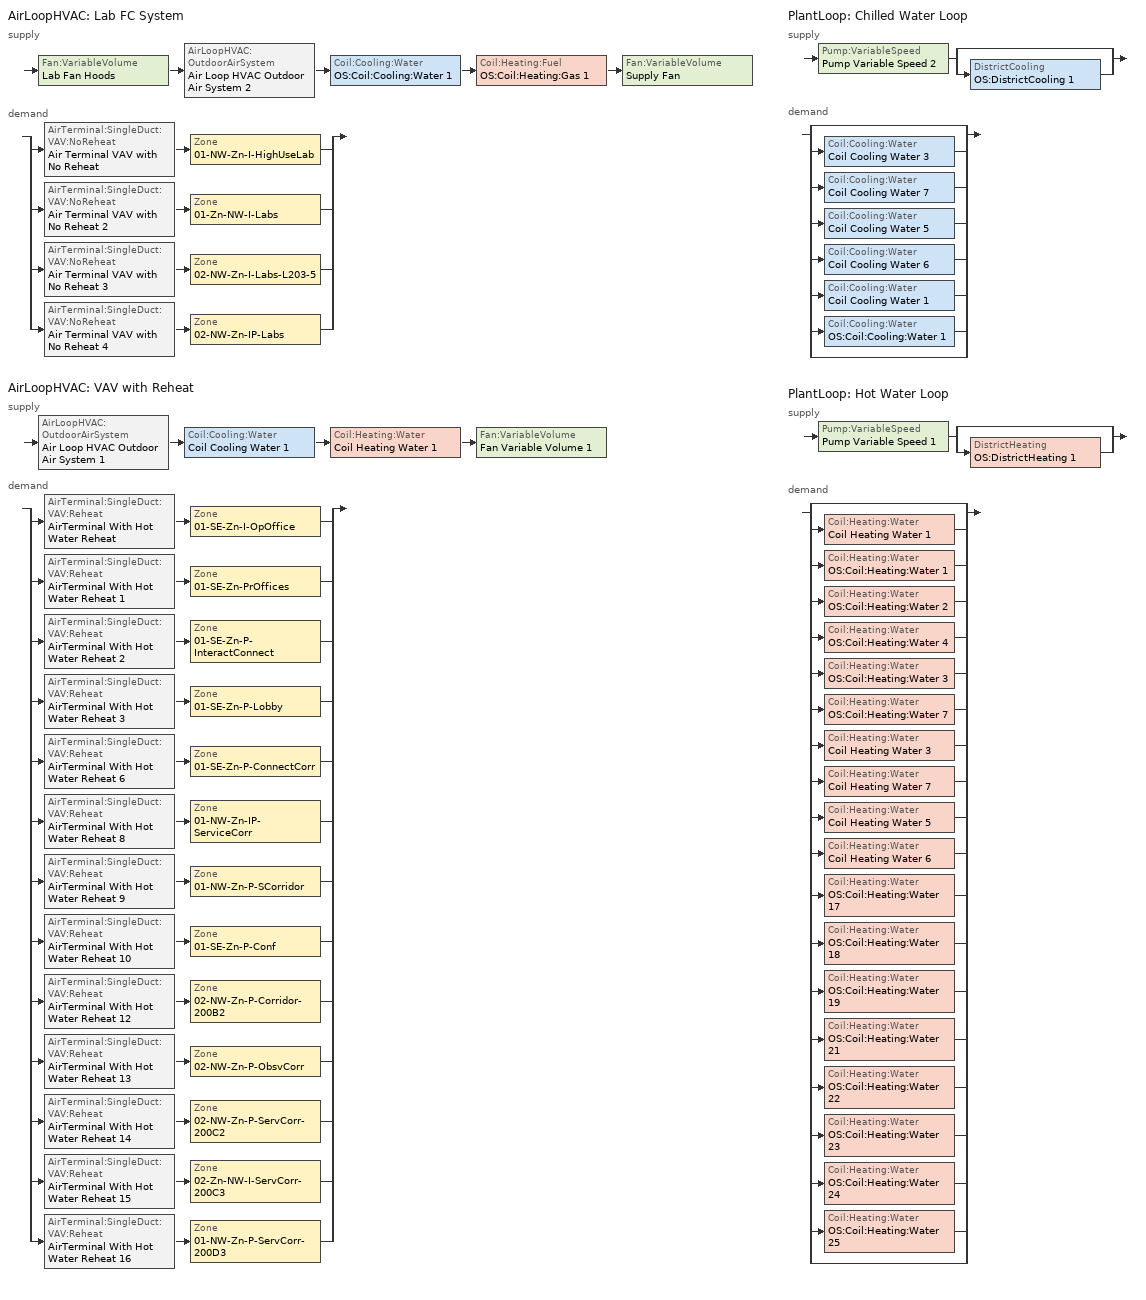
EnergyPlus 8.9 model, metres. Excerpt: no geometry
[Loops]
AirLoopHVAC 'Lab FC System'
 supply: Fan:VariableVolume 'Lab Fan Hoods' > AirLoopHVAC:OutdoorAirSystem 'Air Loop HVAC Outdoor Air System 2' > Coil:Cooling:Water 'OS:Coil:Cooling:Water 1' > Coil:Heating:Fuel 'OS:Coil:Heating:Gas 1' > Fan:VariableVolume 'Supply Fan'
 demand: split
  | AirTerminal:SingleDuct:VAV:NoReheat 'Air Terminal VAV with No Reheat' > Zone '01-NW-Zn-I-HighUseLab'
  | AirTerminal:SingleDuct:VAV:NoReheat 'Air Terminal VAV with No Reheat 2' > Zone '01-Zn-NW-I-Labs'
  | AirTerminal:SingleDuct:VAV:NoReheat 'Air Terminal VAV with No Reheat 3' > Zone '02-NW-Zn-I-Labs-L203-5'
  | AirTerminal:SingleDuct:VAV:NoReheat 'Air Terminal VAV with No Reheat 4' > Zone '02-NW-Zn-IP-Labs'
AirLoopHVAC 'VAV with Reheat'
 supply: AirLoopHVAC:OutdoorAirSystem 'Air Loop HVAC Outdoor Air System 1' > Coil:Cooling:Water 'Coil Cooling Water 1' > Coil:Heating:Water 'Coil Heating Water 1' > Fan:VariableVolume 'Fan Variable Volume 1'
 demand: split
  | AirTerminal:SingleDuct:VAV:Reheat 'AirTerminal With Hot Water Reheat' > Zone '01-SE-Zn-I-OpOffice'
  | AirTerminal:SingleDuct:VAV:Reheat 'AirTerminal With Hot Water Reheat 1' > Zone '01-SE-Zn-PrOffices'
  | AirTerminal:SingleDuct:VAV:Reheat 'AirTerminal With Hot Water Reheat 2' > Zone '01-SE-Zn-P-InteractConnect'
  | AirTerminal:SingleDuct:VAV:Reheat 'AirTerminal With Hot Water Reheat 3' > Zone '01-SE-Zn-P-Lobby'
  | AirTerminal:SingleDuct:VAV:Reheat 'AirTerminal With Hot Water Reheat 6' > Zone '01-SE-Zn-P-ConnectCorr'
  | AirTerminal:SingleDuct:VAV:Reheat 'AirTerminal With Hot Water Reheat 8' > Zone '01-NW-Zn-IP-ServiceCorr'
  | AirTerminal:SingleDuct:VAV:Reheat 'AirTerminal With Hot Water Reheat 9' > Zone '01-NW-Zn-P-SCorridor'
  | AirTerminal:SingleDuct:VAV:Reheat 'AirTerminal With Hot Water Reheat 10' > Zone '01-SE-Zn-P-Conf'
  | AirTerminal:SingleDuct:VAV:Reheat 'AirTerminal With Hot Water Reheat 12' > Zone '02-NW-Zn-P-Corridor-200B2'
  | AirTerminal:SingleDuct:VAV:Reheat 'AirTerminal With Hot Water Reheat 13' > Zone '02-NW-Zn-P-ObsvCorr'
  | AirTerminal:SingleDuct:VAV:Reheat 'AirTerminal With Hot Water Reheat 14' > Zone '02-NW-Zn-P-ServCorr-200C2'
  | AirTerminal:SingleDuct:VAV:Reheat 'AirTerminal With Hot Water Reheat 15' > Zone '02-Zn-NW-I-ServCorr-200C3'
  | AirTerminal:SingleDuct:VAV:Reheat 'AirTerminal With Hot Water Reheat 16' > Zone '01-NW-Zn-P-ServCorr-200D3'
PlantLoop 'Chilled Water Loop'
 supply: Pump:VariableSpeed 'Pump Variable Speed 2' > split
  | bypass
  | DistrictCooling 'OS:DistrictCooling 1'
 demand: split
  | bypass
  | Coil:Cooling:Water 'Coil Cooling Water 3'
  | Coil:Cooling:Water 'Coil Cooling Water 7'
  | Coil:Cooling:Water 'Coil Cooling Water 5'
  | Coil:Cooling:Water 'Coil Cooling Water 6'
  | Coil:Cooling:Water 'Coil Cooling Water 1'
  | Coil:Cooling:Water 'OS:Coil:Cooling:Water 1'
  | bypass
PlantLoop 'Hot Water Loop'
 supply: Pump:VariableSpeed 'Pump Variable Speed 1' > split
  | bypass
  | DistrictHeating 'OS:DistrictHeating 1'
 demand: split
  | bypass
  | Coil:Heating:Water 'Coil Heating Water 1'
  | Coil:Heating:Water 'OS:Coil:Heating:Water 1'
  | Coil:Heating:Water 'OS:Coil:Heating:Water 2'
  | Coil:Heating:Water 'OS:Coil:Heating:Water 4'
  | Coil:Heating:Water 'OS:Coil:Heating:Water 3'
  | Coil:Heating:Water 'OS:Coil:Heating:Water 7'
  | Coil:Heating:Water 'Coil Heating Water 3'
  | Coil:Heating:Water 'Coil Heating Water 7'
  | Coil:Heating:Water 'Coil Heating Water 5'
  | Coil:Heating:Water 'Coil Heating Water 6'
  | Coil:Heating:Water 'OS:Coil:Heating:Water 17'
  | Coil:Heating:Water 'OS:Coil:Heating:Water 18'
  | Coil:Heating:Water 'OS:Coil:Heating:Water 19'
  | Coil:Heating:Water 'OS:Coil:Heating:Water 21'
  | Coil:Heating:Water 'OS:Coil:Heating:Water 22'
  | Coil:Heating:Water 'OS:Coil:Heating:Water 23'
  | Coil:Heating:Water 'OS:Coil:Heating:Water 24'
  | Coil:Heating:Water 'OS:Coil:Heating:Water 25'
  | bypass
[DesignSpecification:OutdoorAir] Outdoor Air Method=Sum; Outdoor Air Flow per Zone {m3/s}=0
Name | Outdoor Air Flow per Person {m3/s-person} | Outdoor Air Flow per Zone Floor Area {m3/s-m2} | Outdoor Air Flow Air Changes per Hour {1/hr}
STF Lab Hi Use OA | 0 | 0 | 6
STF-Mech/Circ OA | 0 | 0.0003048 | 0
STF Generic OA | 0.00943895 | 0 | 0
[DesignSpecification:ZoneAirDistribution] Zone Air Distribution Effectiveness in Cooling Mode=1; Zone Air Distribution Effectiveness in Heating Mode=1
01-NW-Zn-I-HighUseLab Design Spec Zone Air Dist; 01-NW-Zn-IP-ServiceCorr Design Spec Zone Air Dist; 01-NW-Zn-P-SCorridor Design Spec Zone Air Dist; 01-NW-Zn-P-ServCorr-200D3 Design Spec Zone Air Dist; 01-SE-Zn-I-OpOffice Design Spec Zone Air Dist; 01-SE-Zn-P-Conf Design Spec Zone Air Dist; 01-SE-Zn-P-ConnectCorr Design Spec Zone Air Dist; 01-SE-Zn-P-InteractConnect Design Spec Zone Air Dist; 01-SE-Zn-P-Lobby Design Spec Zone Air Dist; 01-SE-Zn-PrOffices Design Spec Zone Air Dist; 01-Zn-NW-I-Labs Design Spec Zone Air Dist; 02-NW-Zn-I-Labs-L203-5 Design Spec Zone Air Dist; 02-NW-Zn-IP-Labs Design Spec Zone Air Dist; 02-NW-Zn-P-Corridor-200B2 Design Spec Zone Air Dist; 02-NW-Zn-P-ObsvCorr Design Spec Zone Air Dist; 02-NW-Zn-P-ServCorr-200C2 Design Spec Zone Air Dist; 02-Zn-NW-I-ServCorr-200C3 Design Spec Zone Air Dist
[Sizing:Zone] Zone Cooling Design Supply Air Temperature Input Method=SupplyAirTemperature; Zone Cooling Design Supply Air Temperature {C}=14; Zone Cooling Design Supply Air Temperature Difference {deltaC}=11.11; Zone Heating Design Supply Air Temperature Input Method=SupplyAirTemperature; Zone Heating Design Supply Air Temperature {C}=40; Zone Heating Design Supply Air Temperature Difference {deltaC}=11.11; Zone Cooling Design Supply Air Humidity Ratio {kgWater/kgDryAir}=0.0085; Zone Heating Design Supply Air Humidity Ratio {kgWater/kgDryAir}=0.008; Cooling Design Air Flow Method=DesignDay; Cooling Design Air Flow Rate {m3/s}=0; Cooling Minimum Air Flow per Zone Floor Area {m3/s-m2}=0.000762; Cooling Minimum Air Flow {m3/s}=0; Cooling Minimum Air Flow Fraction=0; Heating Design Air Flow Method=DesignDay; Heating Design Air Flow Rate {m3/s}=0; Heating Maximum Air Flow per Zone Floor Area {m3/s-m2}=0.002032; Heating Maximum Air Flow {m3/s}=0.141576; Heating Maximum Air Flow Fraction=0.3; Account for Dedicated Outdoor Air System=No
Name | Design Specification Outdoor Air Object | Design Specification Zone Air Distribution Object
01-NW-Zn-I-HighUseLab | STF Lab Hi Use OA | 01-NW-Zn-I-HighUseLab Design Spec Zone Air Dist
01-NW-Zn-IP-ServiceCorr | STF-Mech/Circ OA | 01-NW-Zn-IP-ServiceCorr Design Spec Zone Air Dist
01-NW-Zn-P-SCorridor | STF-Mech/Circ OA | 01-NW-Zn-P-SCorridor Design Spec Zone Air Dist
01-NW-Zn-P-ServCorr-200D3 | STF-Mech/Circ OA | 01-NW-Zn-P-ServCorr-200D3 Design Spec Zone Air Dist
01-SE-Zn-I-OpOffice | STF Generic OA | 01-SE-Zn-I-OpOffice Design Spec Zone Air Dist
01-SE-Zn-P-Conf | STF Generic OA | 01-SE-Zn-P-Conf Design Spec Zone Air Dist
01-SE-Zn-P-ConnectCorr | STF-Mech/Circ OA | 01-SE-Zn-P-ConnectCorr Design Spec Zone Air Dist
01-SE-Zn-P-InteractConnect | STF Generic OA | 01-SE-Zn-P-InteractConnect Design Spec Zone Air Dist
01-SE-Zn-P-Lobby | STF-Mech/Circ OA | 01-SE-Zn-P-Lobby Design Spec Zone Air Dist
01-SE-Zn-PrOffices | STF Generic OA | 01-SE-Zn-PrOffices Design Spec Zone Air Dist
01-Zn-NW-I-Labs | STF Lab Hi Use OA | 01-Zn-NW-I-Labs Design Spec Zone Air Dist
02-NW-Zn-I-Labs-L203-5 | STF Lab Hi Use OA | 02-NW-Zn-I-Labs-L203-5 Design Spec Zone Air Dist
02-NW-Zn-IP-Labs | STF Lab Hi Use OA | 02-NW-Zn-IP-Labs Design Spec Zone Air Dist
02-NW-Zn-P-Corridor-200B2 | STF-Mech/Circ OA | 02-NW-Zn-P-Corridor-200B2 Design Spec Zone Air Dist
02-NW-Zn-P-ObsvCorr | STF Generic OA | 02-NW-Zn-P-ObsvCorr Design Spec Zone Air Dist
02-NW-Zn-P-ServCorr-200C2 | STF-Mech/Circ OA | 02-NW-Zn-P-ServCorr-200C2 Design Spec Zone Air Dist
02-Zn-NW-I-ServCorr-200C3 | STF-Mech/Circ OA | 02-Zn-NW-I-ServCorr-200C3 Design Spec Zone Air Dist
[Sizing:System] Design Outdoor Air Flow Rate {m3/s}=Autosize; Central Heating Maximum System Air Flow Ratio=0.3; Preheat Design Temperature {C}=7; Preheat Design Humidity Ratio {kgWater/kgDryAir}=0.008; Precool Design Temperature {C}=12.8; Precool Design Humidity Ratio {kgWater/kgDryAir}=0.008; Central Cooling Design Supply Air Temperature {C}=12.8; Type of Zone Sum to Use=NonCoincident; 100% Outdoor Air in Cooling=Yes; 100% Outdoor Air in Heating=Yes; Central Cooling Design Supply Air Humidity Ratio {kgWater/kgDryAir}=0.0085; Central Heating Design Supply Air Humidity Ratio {kgWater/kgDryAir}=0.008; Cooling Supply Air Flow Rate Method=DesignDay; Cooling Supply Air Flow Rate {m3/s}=0; Cooling Supply Air Flow Rate Per Floor Area {m3/s-m2}=0.00996765; Cooling Fraction of Autosized Cooling Supply Air Flow Rate=1; Cooling Supply Air Flow Rate Per Unit Cooling Capacity {m3/s-W}=3.94755e-05; Heating Supply Air Flow Rate Method=DesignDay; Heating Supply Air Flow Rate {m3/s}=0; Heating Supply Air Flow Rate Per Floor Area {m3/s-m2}=0.00996765; Heating Fraction of Autosized Heating Supply Air Flow Rate=1; Heating Fraction of Autosized Cooling Supply Air Flow Rate=1; Heating Supply Air Flow Rate Per Unit Heating Capacity {m3/s-W}=3.15882e-05; System Outdoor Air Method=ZoneSum; Zone Maximum Outdoor Air Fraction=1; Cooling Design Capacity Method=CoolingDesignCapacity; Cooling Design Capacity {W}=Autosize; Cooling Design Capacity Per Floor Area {W/m2}=234.7; Fraction of Autosized Cooling Design Capacity=1; Heating Design Capacity Method=HeatingDesignCapacity; Heating Design Capacity {W}=Autosize; Heating Design Capacity Per Floor Area {W/m2}=157; Fraction of Autosized Heating Design Capacity=1; Central Cooling Capacity Control Method=OnOff
Name | Type of Load to Size On | Central Heating Design Supply Air Temperature {C}
Lab FC System | VentilationRequirement | 16.7
VAV with Reheat | Sensible | 12.8
[Sizing:Plant] Sizing Option=NonCoincident; Zone Timesteps in Averaging Window=1; Coincident Sizing Factor Mode=None
Name | Loop Type | Design Loop Exit Temperature {C} | Loop Design Temperature Difference {deltaC}
Chilled Water Loop | Cooling | 7.22 | 6.67
Hot Water Loop | Heating | 82 | 11
[ZoneControl:Thermostat]
Name | Zone or ZoneList | Control Type Schedule | Control 1
01-NW-Zn-I-HighUseLab Thermostat | 01-NW-Zn-I-HighUseLab | 01-NW-Zn-I-HighUseLab Thermostat Schedule | Thermostat Setpoint Dual Setpoint 2
01-NW-Zn-IP-ServiceCorr Thermostat | 01-NW-Zn-IP-ServiceCorr | 01-NW-Zn-IP-ServiceCorr Thermostat Schedule | Thermostat Setpoint Dual Setpoint 4
01-NW-Zn-P-SCorridor Thermostat | 01-NW-Zn-P-SCorridor | 01-NW-Zn-P-SCorridor Thermostat Schedule | Thermostat Setpoint Dual Setpoint 5
01-NW-Zn-P-ServCorr-200D3 Thermostat | 01-NW-Zn-P-ServCorr-200D3 | 01-NW-Zn-P-ServCorr-200D3 Thermostat Schedule | Thermostat Setpoint Dual Setpoint 6
01-SE-Zn-I-OpOffice Thermostat | 01-SE-Zn-I-OpOffice | 01-SE-Zn-I-OpOffice Thermostat Schedule | Thermostat Setpoint Dual Setpoint 7
01-SE-Zn-P-Conf Thermostat | 01-SE-Zn-P-Conf | 01-SE-Zn-P-Conf Thermostat Schedule | Thermostat Setpoint Dual Setpoint 8
01-SE-Zn-P-ConnectCorr Thermostat | 01-SE-Zn-P-ConnectCorr | 01-SE-Zn-P-ConnectCorr Thermostat Schedule | Thermostat Setpoint Dual Setpoint 9
01-SE-Zn-P-InteractConnect Thermostat | 01-SE-Zn-P-InteractConnect | 01-SE-Zn-P-InteractConnect Thermostat Schedule | Thermostat Setpoint Dual Setpoint 10
01-SE-Zn-P-Lobby Thermostat | 01-SE-Zn-P-Lobby | 01-SE-Zn-P-Lobby Thermostat Schedule | Thermostat Setpoint Dual Setpoint 11
01-SE-Zn-PrOffices Thermostat | 01-SE-Zn-PrOffices | 01-SE-Zn-PrOffices Thermostat Schedule | Thermostat Setpoint Dual Setpoint 12
01-Zn-NW-I-Labs Thermostat | 01-Zn-NW-I-Labs | 01-Zn-NW-I-Labs Thermostat Schedule | Thermostat Setpoint Dual Setpoint 13
02-NW-Zn-I-Labs-L203-5 Thermostat | 02-NW-Zn-I-Labs-L203-5 | 02-NW-Zn-I-Labs-L203-5 Thermostat Schedule | Thermostat Setpoint Dual Setpoint 14
02-NW-Zn-IP-Labs Thermostat | 02-NW-Zn-IP-Labs | 02-NW-Zn-IP-Labs Thermostat Schedule | Thermostat Setpoint Dual Setpoint 17
02-NW-Zn-P-Corridor-200B2 Thermostat | 02-NW-Zn-P-Corridor-200B2 | 02-NW-Zn-P-Corridor-200B2 Thermostat Schedule | Thermostat Setpoint Dual Setpoint 18
02-NW-Zn-P-ObsvCorr Thermostat | 02-NW-Zn-P-ObsvCorr | 02-NW-Zn-P-ObsvCorr Thermostat Schedule | Thermostat Setpoint Dual Setpoint 19
02-NW-Zn-P-ServCorr-200C2 Thermostat | 02-NW-Zn-P-ServCorr-200C2 | 02-NW-Zn-P-ServCorr-200C2 Thermostat Schedule | Thermostat Setpoint Dual Setpoint 20
02-Zn-NW-I-ServCorr-200C3 Thermostat | 02-Zn-NW-I-ServCorr-200C3 | 02-Zn-NW-I-ServCorr-200C3 Thermostat Schedule | Thermostat Setpoint Dual Setpoint 21
[ThermostatSetpoint:DualSetpoint]
Name | Heating Setpoint Temperature Schedule | Cooling Setpoint Temperature Schedule
Thermostat Setpoint Dual Setpoint 2; Thermostat Setpoint Dual Setpoint 4; Thermostat Setpoint Dual Setpoint 5; Thermostat Setpoint Dual Setpoint 6; Thermostat Setpoint Dual Setpoint 13; Thermostat Setpoint Dual Setpoint 14; Thermostat Setpoint Dual Setpoint 17 | STF Lab Heat All | STF Lab Cool All
Thermostat Setpoint Dual Setpoint 7; Thermostat Setpoint Dual Setpoint 8; Thermostat Setpoint Dual Setpoint 9; Thermostat Setpoint Dual Setpoint 10; Thermostat Setpoint Dual Setpoint 11; Thermostat Setpoint Dual Setpoint 12; Thermostat Setpoint Dual Setpoint 18; Thermostat Setpoint Dual Setpoint 19; Thermostat Setpoint Dual Setpoint 20; Thermostat Setpoint Dual Setpoint 21 | STF Ofc Heat Setpoints | STF Ofc Cool Setpoints
[ZoneHVAC:FourPipeFanCoil] Availability Schedule=Always On Discrete 1; Capacity Control Method=ConstantFanVariableFlow; Maximum Supply Air Flow Rate {m3/s}=Autosize; Maximum Outdoor Air Flow Rate {m3/s}=Autosize; Maximum Cold Water Flow Rate {m3/s}=Autosize; Maximum Hot Water Flow Rate {m3/s}=Autosize; Minimum Supply Air Temperature in Cooling Mode {C}=Autosize; Maximum Supply Air Temperature in Heating Mode {C}=Autosize
Name | Supply Air Fan | Cooling Coil | Heating Coil
Zone HVAC Four Pipe Fan Coil 1 | Fan Constant Volume 1 | Coil Cooling Water 3 | Coil Heating Water 3
Zone HVAC Four Pipe Fan Coil 5 | Fan Constant Volume 5 | Coil Cooling Water 7 | Coil Heating Water 7
Zone HVAC Four Pipe Fan Coil 3 | Fan Constant Volume 3 | Coil Cooling Water 5 | Coil Heating Water 5
Zone HVAC Four Pipe Fan Coil 4 | Fan Constant Volume 4 | Coil Cooling Water 6 | Coil Heating Water 6
[AirTerminal:SingleDuct:VAV:NoReheat] Availability Schedule=Always On Discrete 1; Maximum Air Flow Rate {m3/s}=Autosize; Zone Minimum Air Flow Input Method=Constant; Constant Minimum Air Flow Fraction=0.3; Fixed Minimum Air Flow Rate {m3/s}=0
Air Terminal VAV with No Reheat; Air Terminal VAV with No Reheat 2; Air Terminal VAV with No Reheat 3; Air Terminal VAV with No Reheat 4
[AirTerminal:SingleDuct:VAV:Reheat] Availability Schedule=Always On Discrete 1; Maximum Air Flow Rate {m3/s}=Autosize; Zone Minimum Air Flow Input Method=Constant; Constant Minimum Air Flow Fraction=0.3; Fixed Minimum Air Flow Rate {m3/s}=0; Maximum Hot Water or Steam Flow Rate {m3/s}=Autosize; Minimum Hot Water or Steam Flow Rate {m3/s}=0; Convergence Tolerance=0.001; Damper Heating Action=Normal; Maximum Flow per Zone Floor Area During Reheat {m3/s-m2}=Autocalculate; Maximum Flow Fraction During Reheat=Autocalculate; Maximum Reheat Air Temperature {C}=35
Name | Reheat Coil
AirTerminal With Hot Water Reheat 8 | OS:Coil:Heating:Water 17
AirTerminal With Hot Water Reheat 9 | OS:Coil:Heating:Water 18
AirTerminal With Hot Water Reheat 16 | OS:Coil:Heating:Water 25
AirTerminal With Hot Water Reheat | OS:Coil:Heating:Water 1
AirTerminal With Hot Water Reheat 10 | OS:Coil:Heating:Water 19
AirTerminal With Hot Water Reheat 6 | OS:Coil:Heating:Water 7
AirTerminal With Hot Water Reheat 2 | OS:Coil:Heating:Water 3
AirTerminal With Hot Water Reheat 3 | OS:Coil:Heating:Water 4
AirTerminal With Hot Water Reheat 1 | OS:Coil:Heating:Water 2
AirTerminal With Hot Water Reheat 12 | OS:Coil:Heating:Water 21
AirTerminal With Hot Water Reheat 13 | OS:Coil:Heating:Water 22
AirTerminal With Hot Water Reheat 14 | OS:Coil:Heating:Water 23
AirTerminal With Hot Water Reheat 15 | OS:Coil:Heating:Water 24
[Zone equipment]
01-NW-Zn-I-HighUseLab: Air Terminal VAV with No Reheat, Zone HVAC Four Pipe Fan Coil 1
01-NW-Zn-IP-ServiceCorr: AirTerminal With Hot Water Reheat 8
01-NW-Zn-P-SCorridor: AirTerminal With Hot Water Reheat 9
01-NW-Zn-P-ServCorr-200D3: AirTerminal With Hot Water Reheat 16
01-SE-Zn-I-OpOffice: AirTerminal With Hot Water Reheat
01-SE-Zn-P-Conf: AirTerminal With Hot Water Reheat 10
01-SE-Zn-P-ConnectCorr: AirTerminal With Hot Water Reheat 6
01-SE-Zn-P-InteractConnect: AirTerminal With Hot Water Reheat 2
01-SE-Zn-P-Lobby: AirTerminal With Hot Water Reheat 3
01-SE-Zn-PrOffices: AirTerminal With Hot Water Reheat 1
01-Zn-NW-I-Labs: Air Terminal VAV with No Reheat 2, Zone HVAC Four Pipe Fan Coil 5
02-NW-Zn-I-Labs-L203-5: Air Terminal VAV with No Reheat 3, Zone HVAC Four Pipe Fan Coil 3
02-NW-Zn-IP-Labs: Air Terminal VAV with No Reheat 4, Zone HVAC Four Pipe Fan Coil 4
02-NW-Zn-P-Corridor-200B2: AirTerminal With Hot Water Reheat 12
02-NW-Zn-P-ObsvCorr: AirTerminal With Hot Water Reheat 13
02-NW-Zn-P-ServCorr-200C2: AirTerminal With Hot Water Reheat 14
02-Zn-NW-I-ServCorr-200C3: AirTerminal With Hot Water Reheat 15
[Fan:ConstantVolume] Availability Schedule=Always On Discrete 1; Fan Total Efficiency=0.7; Pressure Rise {Pa}=250; Maximum Flow Rate {m3/s}=AutoSize; Motor Efficiency=0.9; Motor In Airstream Fraction=1
Fan Constant Volume 1; Fan Constant Volume 5; Fan Constant Volume 3; Fan Constant Volume 4
[Fan:VariableVolume] Availability Schedule=Always On Discrete; Fan Total Efficiency=0.6045; Maximum Flow Rate {m3/s}=AutoSize; Fan Power Minimum Flow Rate Input Method=FixedFlowRate; Fan Power Minimum Flow Fraction=0; Fan Power Minimum Air Flow Rate {m3/s}=0; Motor Efficiency=0.93; Motor In Airstream Fraction=1; Fan Power Coefficient 1=0.0407599; Fan Power Coefficient 2=0.088045; Fan Power Coefficient 3=-0.0729261; Fan Power Coefficient 4=0.94374; Fan Power Coefficient 5=0
Name | Pressure Rise {Pa}
Lab Fan Hoods | 249.089
Supply Fan | 1017.592
Fan Variable Volume 1 | 500
[Coil:Cooling:Water] Design Water Flow Rate {m3/s}=Autosize; Design Air Flow Rate {m3/s}=Autosize; Design Inlet Water Temperature {C}=Autosize; Design Inlet Air Temperature {C}=Autosize; Design Outlet Air Temperature {C}=Autosize; Design Inlet Air Humidity Ratio {kgWater/kgDryAir}=Autosize; Design Outlet Air Humidity Ratio {kgWater/kgDryAir}=Autosize; Type of Analysis=SimpleAnalysis; Heat Exchanger Configuration=CrossFlow
Name | Availability Schedule
Coil Cooling Water 3; Coil Cooling Water 7; Coil Cooling Water 5; Coil Cooling Water 6; OS:Coil:Cooling:Water 1 | Always On Discrete 1
Coil Cooling Water 1 | Always On Discrete
[Coil:Heating:Water] U-Factor Times Area Value {W/K}=Autosize; Maximum Water Flow Rate {m3/s}=Autosize; Performance Input Method=UFactorTimesAreaAndDesignWaterFlowRate; Rated Capacity {W}=Autosize; Rated Inlet Water Temperature {C}=82.2; Rated Inlet Air Temperature {C}=16.6; Rated Outlet Water Temperature {C}=71.1; Rated Outlet Air Temperature {C}=32.2; Rated Ratio for Air and Water Convection=0.5
Name | Availability Schedule
Coil Heating Water 3; OS:Coil:Heating:Water 17; OS:Coil:Heating:Water 18; OS:Coil:Heating:Water 25; OS:Coil:Heating:Water 1; OS:Coil:Heating:Water 19; OS:Coil:Heating:Water 7; OS:Coil:Heating:Water 3; OS:Coil:Heating:Water 4; OS:Coil:Heating:Water 2; Coil Heating Water 7; Coil Heating Water 5; Coil Heating Water 6; OS:Coil:Heating:Water 21; OS:Coil:Heating:Water 22; OS:Coil:Heating:Water 23; OS:Coil:Heating:Water 24 | Always On Discrete 1
Coil Heating Water 1 | Always On Discrete
[Coil:Heating:Fuel]
OS:Coil:Heating:Gas 1: Availability Schedule=Always On Discrete 1; Fuel Type=NaturalGas; Burner Efficiency=0.8; Nominal Capacity {W}=AutoSize; Parasitic Electric Load {W}=0; Parasitic Fuel Load {W}=0
[Controller:WaterCoil] Control Variable=Temperature; Actuator Variable=Flow; Controller Convergence Tolerance {deltaC}=Autosize; Maximum Actuated Flow {m3/s}=Autosize; Minimum Actuated Flow {m3/s}=1e-007
Name | Action
Controller Water Coil 3; Controller Water Coil 2 | Reverse
Controller Water Coil 1 | Normal
[Controller:OutdoorAir] Minimum Outdoor Air Flow Rate {m3/s}=Autosize; Maximum Outdoor Air Flow Rate {m3/s}=Autosize; Economizer Control Action Type=ModulateFlow; Economizer Maximum Limit Dry-Bulb Temperature {C}=28; Economizer Maximum Limit Enthalpy {J/kg}=64000; Economizer Minimum Limit Dry-Bulb Temperature {C}=-100; Lockout Type=NoLockout; Minimum Limit Type=FixedMinimum; High Humidity Control=No; Control High Indoor Humidity Based on Outdoor Humidity Ratio=Yes; Heat Recovery Bypass Control Type=BypassWhenOAFlowGreaterThanMinimum
Name | Economizer Control Type | Minimum Fraction of Outdoor Air Schedule | Mechanical Ventilation Controller
Controller Outdoor Air 2 | NoEconomizer | Always On Discrete | Controller Mechanical Ventilation 2
Controller Outdoor Air 1 | FixedDryBulb |  | Controller Mechanical Ventilation 1
[Controller:MechanicalVentilation] Demand Controlled Ventilation=No; System Outdoor Air Method=ZoneSum
Name | Availability Schedule | Zone 1 | Design Specification Outdoor Air Object Name 1 | Design Specification Zone Air Distribution Object Name 1 | Zone 2 | Design Specification Outdoor Air Object Name 2 | Design Specification Zone Air Distribution Object Name 2 | Zone 3 | Design Specification Outdoor Air Object Name 3 | Design Specification Zone Air Distribution Object Name 3 | Zone 4 | Design Specification Outdoor Air Object Name 4 | Design Specification Zone Air Distribution Object Name 4 | Zone 5 | Design Specification Outdoor Air Object Name 5 | Design Specification Zone Air Distribution Object Name 5 | Zone 6 | Design Specification Outdoor Air Object Name 6 | Design Specification Zone Air Distribution Object Name 6 | Zone 7 | Design Specification Outdoor Air Object Name 7 | Design Specification Zone Air Distribution Object Name 7 | Zone 8 | Design Specification Outdoor Air Object Name 8 | Design Specification Zone Air Distribution Object Name 8 | Zone 9 | Design Specification Outdoor Air Object Name 9 | Design Specification Zone Air Distribution Object Name 9 | Zone 10 | Design Specification Outdoor Air Object Name 10 | Design Specification Zone Air Distribution Object Name 10 | Zone 11 | Design Specification Outdoor Air Object Name 11 | Design Specification Zone Air Distribution Object Name 11 | Zone 12 | Design Specification Outdoor Air Object Name 12 | Design Specification Zone Air Distribution Object Name 12 | Zone 13 | Design Specification Outdoor Air Object Name 13 | Design Specification Zone Air Distribution Object Name 13
Controller Mechanical Ventilation 2 | Always On Discrete 1 | 01-NW-Zn-I-HighUseLab | STF Lab Hi Use OA | 01-NW-Zn-I-HighUseLab Design Spec Zone Air Dist | 01-Zn-NW-I-Labs | STF Lab Hi Use OA | 01-Zn-NW-I-Labs Design Spec Zone Air Dist | 02-NW-Zn-I-Labs-L203-5 | STF Lab Hi Use OA | 02-NW-Zn-I-Labs-L203-5 Design Spec Zone Air Dist | 02-NW-Zn-IP-Labs | STF Lab Hi Use OA | 02-NW-Zn-IP-Labs Design Spec Zone Air Dist
Controller Mechanical Ventilation 1 | Always On Discrete | 01-NW-Zn-IP-ServiceCorr | STF-Mech/Circ OA | 01-NW-Zn-IP-ServiceCorr Design Spec Zone Air Dist | 01-NW-Zn-P-SCorridor | STF-Mech/Circ OA | 01-NW-Zn-P-SCorridor Design Spec Zone Air Dist | 01-NW-Zn-P-ServCorr-200D3 | STF-Mech/Circ OA | 01-NW-Zn-P-ServCorr-200D3 Design Spec Zone Air Dist | 01-SE-Zn-I-OpOffice | STF Generic OA | 01-SE-Zn-I-OpOffice Design Spec Zone Air Dist | 01-SE-Zn-P-Conf | STF Generic OA | 01-SE-Zn-P-Conf Design Spec Zone Air Dist | 01-SE-Zn-P-ConnectCorr | STF-Mech/Circ OA | 01-SE-Zn-P-ConnectCorr Design Spec Zone Air Dist | 01-SE-Zn-P-InteractConnect | STF Generic OA | 01-SE-Zn-P-InteractConnect Design Spec Zone Air Dist | 01-SE-Zn-P-Lobby | STF-Mech/Circ OA | 01-SE-Zn-P-Lobby Design Spec Zone Air Dist | 01-SE-Zn-PrOffices | STF Generic OA | 01-SE-Zn-PrOffices Design Spec Zone Air Dist | 02-NW-Zn-P-Corridor-200B2 | STF-Mech/Circ OA | 02-NW-Zn-P-Corridor-200B2 Design Spec Zone Air Dist | 02-NW-Zn-P-ObsvCorr | STF Generic OA | 02-NW-Zn-P-ObsvCorr Design Spec Zone Air Dist | 02-NW-Zn-P-ServCorr-200C2 | STF-Mech/Circ OA | 02-NW-Zn-P-ServCorr-200C2 Design Spec Zone Air Dist | 02-Zn-NW-I-ServCorr-200C3 | STF-Mech/Circ OA | 02-Zn-NW-I-ServCorr-200C3 Design Spec Zone Air Dist
[AirLoopHVAC] Design Supply Air Flow Rate {m3/s}=AutoSize
Lab FC System; VAV with Reheat
[Pump:VariableSpeed] Design Maximum Flow Rate {m3/s}=Autosize; Design Pump Head {Pa}=179352; Design Power Consumption {W}=Autosize; Motor Efficiency=0.9; Fraction of Motor Inefficiencies to Fluid Stream=0; Coefficient 1 of the Part Load Performance Curve=0; Coefficient 2 of the Part Load Performance Curve=1; Coefficient 3 of the Part Load Performance Curve=0; Coefficient 4 of the Part Load Performance Curve=0; Design Minimum Flow Rate {m3/s}=0; Pump Control Type=Intermittent; Skin Loss Radiative Fraction=0.5; Design Power Sizing Method=PowerPerFlowPerPressure; Design Electric Power per Unit Flow Rate {W/(m3/s)}=348701.1; Design Shaft Power per Unit Flow Rate per Unit Head {W/((m3/s)-Pa)}=1.28205; Design Minimum Flow Rate Fraction=0
Pump Variable Speed 2; Pump Variable Speed 1
[DistrictCooling]
OS:DistrictCooling 1: Nominal Capacity {W}=1000000
[DistrictHeating]
OS:DistrictHeating 1: Nominal Capacity {W}=1000000
[PlantLoop] Fluid Type=Water; Maximum Loop Temperature {C}=100; Minimum Loop Temperature {C}=0; Maximum Loop Flow Rate {m3/s}=Autosize; Minimum Loop Flow Rate {m3/s}=0; Plant Loop Volume {m3}=Autocalculate; Load Distribution Scheme=Optimal; Plant Loop Demand Calculation Scheme=SingleSetpoint
Name | Plant Equipment Operation Scheme
Chilled Water Loop | Chilled Water Loop Operation Schemes
Hot Water Loop | Hot Water Loop Operation Schemes
[PlantEquipmentList]
Chilled Water Loop Cooling Equipment List: OS:DistrictCooling 1
Hot Water Loop Heating Equipment List: OS:DistrictHeating 1
[PlantEquipmentOperation:CoolingLoad]
Chilled Water Loop Cooling Operation Scheme: Load Range 1 Lower Limit {W}=0; Load Range 1 Upper Limit {W}=1000000000; Range 1 Equipment List=Chilled Water Loop Cooling Equipment List
[PlantEquipmentOperation:HeatingLoad]
Hot Water Loop Heating Operation Scheme: Load Range 1 Lower Limit {W}=0; Load Range 1 Upper Limit {W}=1000000000; Range 1 Equipment List=Hot Water Loop Heating Equipment List
[PlantEquipmentOperationSchemes] Control Scheme 1 Schedule=Always On Discrete
Name | Control Scheme 1
Chilled Water Loop Operation Schemes | Chilled Water Loop Cooling Operation Scheme
Hot Water Loop Operation Schemes | Hot Water Loop Heating Operation Scheme
[SetpointManager:Scheduled] Control Variable=Temperature
Name | Schedule
Deck Temp SPM | DOAS Deck Temperature Space Neutral 70F
Setpoint Manager Scheduled 1 | Deck_Temperature 3
Setpoint Manager Scheduled 3 | Chilled_Water_Temperature 3
Setpoint Manager Scheduled 2 | Hot_Water_Temperature 3
[SetpointManager:MixedAir] Control Variable=Temperature
Name | Setpoint Node or NodeList
Node 113 OS Default SPM; Node 116 OS Default SPM; Node 117 OS Default SPM; Node 27 OS Default SPM; Node 28 OS Default SPM; Node 29 OS Default SPM
supernode OS Default SPM | supernode
[Schedule:Day:Interval]
Schedule Day 49: No, 24:00, 17.7778
Schedule Day 52: No, 07:00, 17.7778, 18:00, 21.1111, 24:00, 17.7778
Schedule Day 48; Deck Temperature Default; Deck Temperature Summer Design Day; Deck Temperature Winter Design Day: No, 24:00, 21.1111
Schedule Day 50; Schedule Day 43; Schedule Day 45: No, 24:00, 24.4444
Schedule Day 51; Schedule Day 44; Schedule Day 46: No, 24:00, 27.7778
Schedule Day 47: No, 07:00, 27.7778, 18:00, 24.4444, 24:00, 27.7778
Schedule Day 59; Schedule Day 62; Schedule Day 58; Schedule Day 60; Schedule Day 61: No, 24:00, 22.2222
Schedule Day 54; Schedule Day 57; Schedule Day 53; Schedule Day 55; Schedule Day 56: No, 24:00, 23.8889
Chilled_Water_Temperature_Default 3; Chilled_Water_Temperature_Summer_Design_Day 3; Chilled_Water_Temperature_Winter_Design_Day 3: No, 24:00, 6.7
Deck_Temperature_Default 3; Deck_Temperature_Summer_Design_Day 3; Deck_Temperature_Winter_Design_Day 3: No, 24:00, 12.8
Hot_Water_Temperature_Default 3; Hot_Water_Temperature_Summer_Design_Day 3; Hot_Water_Temperature_Winter_Design_Day 3: No, 24:00, 67
[Schedule:Week:Daily]
Schedule:Week:Daily {cbce99ea-a1a7-4dd9-8e74-c13126720f59}: Schedule Day 49, Schedule Day 52, Schedule Day 52, Schedule Day 52, Schedule Day 52, Schedule Day 52, Schedule Day 49, Schedule Day 48, Schedule Day 50, Schedule Day 51, Schedule Day 48, Schedule Day 48
Schedule:Week:Daily {4d73a914-e4c7-47f2-bba6-4c5fec0eb156}: Schedule Day 44, Schedule Day 47, Schedule Day 47, Schedule Day 47, Schedule Day 47, Schedule Day 47, Schedule Day 44, Schedule Day 43, Schedule Day 45, Schedule Day 46, Schedule Day 43, Schedule Day 43
Schedule:Week:Daily {ef7d29a5-9577-47f2-bc7a-c75edeec813f}: Schedule Day 59, Schedule Day 62, Schedule Day 62, Schedule Day 62, Schedule Day 62, Schedule Day 62, Schedule Day 59, Schedule Day 58, Schedule Day 60, Schedule Day 61, Schedule Day 58, Schedule Day 58
Schedule:Week:Daily {e28cedfa-abba-45ed-9f23-8c51ccaa0f16}: Schedule Day 54, Schedule Day 57, Schedule Day 57, Schedule Day 57, Schedule Day 57, Schedule Day 57, Schedule Day 54, Schedule Day 53, Schedule Day 55, Schedule Day 56, Schedule Day 53, Schedule Day 53
Schedule:Week:Daily {637cc8df-a957-47b6-9bb5-05a6f36649ad}: Chilled_Water_Temperature_Default 3, Chilled_Water_Temperature_Default 3, Chilled_Water_Temperature_Default 3, Chilled_Water_Temperature_Default 3, Chilled_Water_Temperature_Default 3, Chilled_Water_Temperature_Default 3, Chilled_Water_Temperature_Default 3, Chilled_Water_Temperature_Default 3, Chilled_Water_Temperature_Summer_Design_Day 3, Chilled_Water_Temperature_Winter_Design_Day 3, Chilled_Water_Temperature_Default 3, Chilled_Water_Temperature_Default 3
Schedule:Week:Daily {d4cc91a1-7270-4d3f-909f-e6f452478b2f}: Deck_Temperature_Default 3, Deck_Temperature_Default 3, Deck_Temperature_Default 3, Deck_Temperature_Default 3, Deck_Temperature_Default 3, Deck_Temperature_Default 3, Deck_Temperature_Default 3, Deck_Temperature_Default 3, Deck_Temperature_Summer_Design_Day 3, Deck_Temperature_Winter_Design_Day 3, Deck_Temperature_Default 3, Deck_Temperature_Default 3
Schedule:Week:Daily {ad0c6669-b2f1-4977-9383-16575a4b08fd}: Deck Temperature Default, Deck Temperature Default, Deck Temperature Default, Deck Temperature Default, Deck Temperature Default, Deck Temperature Default, Deck Temperature Default, Deck Temperature Default, Deck Temperature Summer Design Day, Deck Temperature Winter Design Day, Deck Temperature Default, Deck Temperature Default
Schedule:Week:Daily {b1d49887-c714-4116-8907-8409f9c786e4}: Hot_Water_Temperature_Default 3, Hot_Water_Temperature_Default 3, Hot_Water_Temperature_Default 3, Hot_Water_Temperature_Default 3, Hot_Water_Temperature_Default 3, Hot_Water_Temperature_Default 3, Hot_Water_Temperature_Default 3, Hot_Water_Temperature_Default 3, Hot_Water_Temperature_Summer_Design_Day 3, Hot_Water_Temperature_Winter_Design_Day 3, Hot_Water_Temperature_Default 3, Hot_Water_Temperature_Default 3
[Schedule:Year]
STF Ofc Heat Setpoints: Schedule:Week:Daily {cbce99ea-a1a7-4dd9-8e74-c13126720f59}, 1, 1, 12, 31
STF Ofc Cool Setpoints: Schedule:Week:Daily {4d73a914-e4c7-47f2-bba6-4c5fec0eb156}, 1, 1, 12, 31
STF Lab Heat All: Schedule:Week:Daily {ef7d29a5-9577-47f2-bc7a-c75edeec813f}, 1, 1, 12, 31
STF Lab Cool All: Schedule:Week:Daily {e28cedfa-abba-45ed-9f23-8c51ccaa0f16}, 1, 1, 12, 31
Chilled_Water_Temperature 3: Schedule:Week:Daily {637cc8df-a957-47b6-9bb5-05a6f36649ad}, 1, 1, 12, 31
Deck_Temperature 3: Schedule:Week:Daily {d4cc91a1-7270-4d3f-909f-e6f452478b2f}, 1, 1, 12, 31
DOAS Deck Temperature Space Neutral 70F: Schedule:Week:Daily {ad0c6669-b2f1-4977-9383-16575a4b08fd}, 1, 1, 12, 31
Hot_Water_Temperature 3: Schedule:Week:Daily {b1d49887-c714-4116-8907-8409f9c786e4}, 1, 1, 12, 31
[Schedule:Compact]
01-NW-Zn-I-HighUseLab Thermostat Schedule; 01-NW-Zn-IP-ServiceCorr Thermostat Schedule; 01-NW-Zn-P-SCorridor Thermostat Schedule; 01-NW-Zn-P-ServCorr-200D3 Thermostat Schedule; 01-SE-Zn-I-OpOffice Thermostat Schedule; 01-SE-Zn-P-Conf Thermostat Schedule; 01-SE-Zn-P-ConnectCorr Thermostat Schedule; 01-SE-Zn-P-InteractConnect Thermostat Schedule; 01-SE-Zn-P-Lobby Thermostat Schedule; 01-SE-Zn-PrOffices Thermostat Schedule; 01-Zn-NW-I-Labs Thermostat Schedule; 02-NW-Zn-I-Labs-L203-5 Thermostat Schedule; 02-NW-Zn-IP-Labs Thermostat Schedule; 02-NW-Zn-P-Corridor-200B2 Thermostat Schedule; 02-NW-Zn-P-ObsvCorr Thermostat Schedule; 02-NW-Zn-P-ServCorr-200C2 Thermostat Schedule; 02-Zn-NW-I-ServCorr-200C3 Thermostat Schedule: Through: 12/31, For: AllDays, Until: 24:00, 4
[Schedule:Constant] Hourly Value=1
Always On Discrete 1; Always On Discrete
